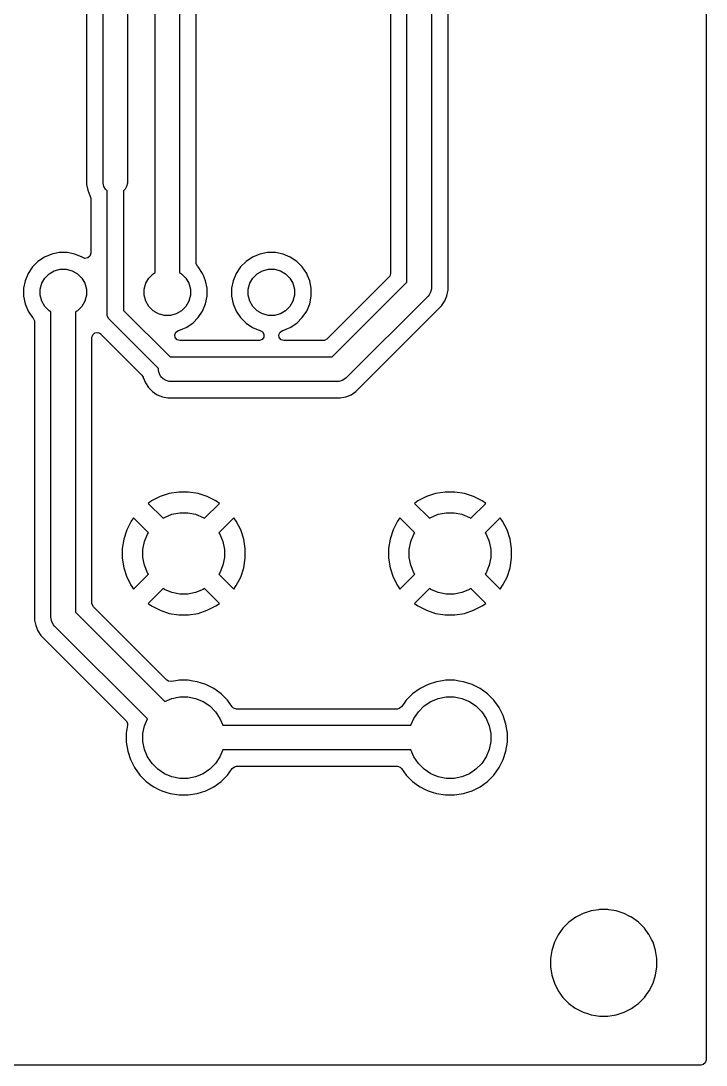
# Model space of a CAD drawing. Header units: inches. Extents: x 5.14 to 6.67, y -5.12 to -2.8.
# Drawn here: x 6.015 to 6.673, y -5.118 to -4.114 of the extents above; entities that cross this region are included whole.
import ezdxf

# ---------------------------------------------------------------- set-up
doc = ezdxf.new("R2010")
doc.units = ezdxf.units.IN
doc.header["$MEASUREMENT"] = 0
doc.layers.add('B.Cu', color=153, linetype='CONTINUOUS', true_color=0x4d7fc4)

msp = doc.modelspace()

# ---------------------------------------------------------------- linework, layer by layer
at = {"layer": 'B.Cu', "linetype": 'CONTINUOUS'}
for p, q in [((6.6732, -2.8002), (6.6732, -5.1132)), ((6.4094, -3.1299), (6.4094, -4.3701)), ((6.3858, -4.3652), (6.3858, -3.1348)), ((6.4252, -4.3728), (6.4252, -3.3812)), ((6.0937, -4.2685), (6.0937, -3.886)), ((6.1173, -3.8811), (6.1173, -4.2685)), ((6.3701, -3.8769), (6.3701, -4.3566)), ((6.0779, -3.8945), (6.0779, -4.2712)), ((6.1437, -4.3559), (6.1437, -4.0413)), ((6.1673, -4.0462), (6.1673, -4.3559)), ((6.1831, -4.3463), (6.1831, -4.0548)), ((6.0779, -4.2712), (6.0779, -4.2712)), ((6.0779, -4.2712), (6.0779, -4.2712)), ((6.0779, -4.2712), (6.079, -4.2765)), ((6.079, -4.2765), (6.079, -4.2765)), ((6.079, -4.2765), (6.0811, -4.2816)), ((6.0938, -4.27), (6.0937, -4.2685)), ((6.0946, -4.273), (6.0938, -4.27)), ((6.0961, -4.2757), (6.0946, -4.273)), ((6.0976, -4.2772), (6.0961, -4.2757)), ((6.0976, -4.3955), (6.0976, -4.2772)), ((6.1149, -4.2757), (6.1134, -4.2772)), ((6.1134, -4.2772), (6.1134, -4.3923)), ((6.1164, -4.273), (6.1149, -4.2757)), ((6.1172, -4.27), (6.1164, -4.273)), ((6.1173, -4.2685), (6.1172, -4.27)), ((6.0811, -4.2816), (6.0812, -4.2818)), ((6.0812, -4.2818), (6.0811, -4.2818)), ((6.0811, -4.2818), (6.0819, -4.2842)), ((6.0819, -4.2842), (6.0819, -4.2842)), ((6.0819, -4.2842), (6.0819, -4.3373)), ((6.0444, -4.3381), (6.0374, -4.3409)), ((6.0517, -4.3366), (6.0444, -4.3381)), ((6.0444, -4.3381), (6.0444, -4.3381)), ((6.0593, -4.3366), (6.0517, -4.3366)), ((6.0517, -4.3366), (6.0517, -4.3366)), ((6.0667, -4.3381), (6.0593, -4.3366)), ((6.0593, -4.3366), (6.0593, -4.3366)), ((6.0736, -4.3409), (6.0667, -4.3381)), ((6.0667, -4.3381), (6.0667, -4.3381)), ((6.0819, -4.3373), (6.0811, -4.34)), ((6.2444, -4.3381), (6.2374, -4.3409)), ((6.2517, -4.3366), (6.2444, -4.3381)), ((6.2444, -4.3381), (6.2444, -4.3381)), ((6.2593, -4.3366), (6.2517, -4.3366)), ((6.2517, -4.3366), (6.2517, -4.3366)), ((6.2667, -4.3381), (6.2593, -4.3366)), ((6.2593, -4.3366), (6.2593, -4.3366)), ((6.2736, -4.3409), (6.2667, -4.3381)), ((6.2667, -4.3381), (6.2667, -4.3381)), ((6.0312, -4.3451), (6.0258, -4.3504)), ((6.0374, -4.3409), (6.0312, -4.3451)), ((6.0743, -4.3414), (6.0736, -4.3409)), ((6.0736, -4.3409), (6.0736, -4.3409)), ((6.0763, -4.3422), (6.0743, -4.3414)), ((6.079, -4.3418), (6.0763, -4.3422)), ((6.0811, -4.34), (6.079, -4.3418)), ((6.1832, -4.3474), (6.1831, -4.3463)), ((6.1845, -4.3498), (6.1832, -4.3474)), ((6.2312, -4.3451), (6.2258, -4.3504)), ((6.2374, -4.3409), (6.2312, -4.3451)), ((6.2799, -4.3451), (6.2736, -4.3409)), ((6.2852, -4.3504), (6.2799, -4.3451)), ((6.0217, -4.3567), (6.0188, -4.3637)), ((6.0258, -4.3504), (6.0217, -4.3567)), ((6.0377, -4.3611), (6.0419, -4.357)), ((6.0419, -4.357), (6.0469, -4.3541)), ((6.0469, -4.3541), (6.0526, -4.3526)), ((6.0526, -4.3526), (6.0584, -4.3526)), ((6.0584, -4.3526), (6.0641, -4.3541)), ((6.0641, -4.3541), (6.0692, -4.357)), ((6.0692, -4.357), (6.0733, -4.3611)), ((6.1377, -4.3611), (6.1419, -4.357)), ((6.1419, -4.357), (6.1437, -4.3559)), ((6.1673, -4.3559), (6.1692, -4.357)), ((6.1692, -4.357), (6.1733, -4.3611)), ((6.1852, -4.3504), (6.1845, -4.3498)), ((6.1894, -4.3567), (6.1852, -4.3504)), ((6.1902, -4.3587), (6.1894, -4.3567)), ((6.2217, -4.3567), (6.2188, -4.3637)), ((6.2258, -4.3504), (6.2217, -4.3567)), ((6.2377, -4.3611), (6.2419, -4.357)), ((6.2419, -4.357), (6.2469, -4.3541)), ((6.2469, -4.3541), (6.2526, -4.3526)), ((6.2526, -4.3526), (6.2584, -4.3526)), ((6.2584, -4.3526), (6.2641, -4.3541)), ((6.2641, -4.3541), (6.2692, -4.357)), ((6.2692, -4.357), (6.2733, -4.3611)), ((6.2894, -4.3567), (6.2852, -4.3504)), ((6.2902, -4.3587), (6.2894, -4.3567)), ((6.3701, -4.3566), (6.3693, -4.3593)), ((6.0188, -4.3637), (6.0173, -4.371)), ((6.0188, -4.3637), (6.0188, -4.3637)), ((6.0333, -4.3719), (6.0348, -4.3662)), ((6.0348, -4.3662), (6.0377, -4.3611)), ((6.0733, -4.3611), (6.0762, -4.3662)), ((6.0762, -4.3662), (6.0778, -4.3719)), ((6.1333, -4.3719), (6.1348, -4.3662)), ((6.1348, -4.3662), (6.1377, -4.3611)), ((6.1733, -4.3611), (6.1762, -4.3662)), ((6.1762, -4.3662), (6.1778, -4.3719)), ((6.1923, -4.3637), (6.1902, -4.3587)), ((6.1937, -4.371), (6.1923, -4.3637)), ((6.1923, -4.3637), (6.1923, -4.3637)), ((6.1923, -4.3637), (6.1923, -4.3637)), ((6.2188, -4.3637), (6.2173, -4.371)), ((6.2188, -4.3637), (6.2188, -4.3637)), ((6.2333, -4.3719), (6.2348, -4.3662)), ((6.2348, -4.3662), (6.2377, -4.3611)), ((6.2733, -4.3611), (6.2762, -4.3662)), ((6.2762, -4.3662), (6.2778, -4.3719)), ((6.2923, -4.3637), (6.2902, -4.3587)), ((6.2937, -4.371), (6.2923, -4.3637)), ((6.2923, -4.3637), (6.2923, -4.3637)), ((6.2923, -4.3637), (6.2923, -4.3637)), ((6.3686, -4.3601), (6.3089, -4.4198)), ((6.314, -4.437), (6.3858, -4.3652)), ((6.3693, -4.3593), (6.3686, -4.3601)), ((6.0173, -4.371), (6.0173, -4.371)), ((6.0173, -4.371), (6.0173, -4.3786)), ((6.0173, -4.3786), (6.0173, -4.3786)), ((6.0173, -4.3786), (6.0173, -4.3786)), ((6.0173, -4.3786), (6.0188, -4.3859)), ((6.0333, -4.3777), (6.0333, -4.3719)), ((6.0348, -4.3834), (6.0333, -4.3777)), ((6.0778, -4.3777), (6.0762, -4.3834)), ((6.0778, -4.3719), (6.0778, -4.3777)), ((6.1333, -4.3777), (6.1333, -4.3719)), ((6.1348, -4.3834), (6.1333, -4.3777)), ((6.1778, -4.3777), (6.1762, -4.3834)), ((6.1778, -4.3719), (6.1778, -4.3777)), ((6.1923, -4.3859), (6.1937, -4.3786)), ((6.1937, -4.3786), (6.1937, -4.371)), ((6.1937, -4.371), (6.1937, -4.371)), ((6.2173, -4.371), (6.2173, -4.371)), ((6.2173, -4.371), (6.2173, -4.3786)), ((6.2173, -4.3786), (6.2173, -4.3786)), ((6.2173, -4.3786), (6.2173, -4.3786)), ((6.2173, -4.3786), (6.2188, -4.3859)), ((6.2333, -4.3777), (6.2333, -4.3719)), ((6.2348, -4.3834), (6.2333, -4.3777)), ((6.2778, -4.3777), (6.2762, -4.3834)), ((6.2778, -4.3719), (6.2778, -4.3777)), ((6.2923, -4.3859), (6.2937, -4.3786)), ((6.2937, -4.3786), (6.2937, -4.371)), ((6.2937, -4.371), (6.2937, -4.371)), ((6.406, -4.3784), (6.3272, -4.4572)), ((6.407, -4.3773), (6.406, -4.3784)), ((6.4085, -4.3746), (6.407, -4.3773)), ((6.4093, -4.3716), (6.4085, -4.3746)), ((6.4094, -4.3701), (6.4093, -4.3716)), ((6.4221, -4.3831), (6.4242, -4.3781)), ((6.4242, -4.3781), (6.4245, -4.3766)), ((6.4245, -4.3766), (6.4252, -4.3728)), ((6.0188, -4.3859), (6.0188, -4.3859)), ((6.0188, -4.3859), (6.0217, -4.3929)), ((6.0377, -4.3885), (6.0348, -4.3834)), ((6.0419, -4.3926), (6.0377, -4.3885)), ((6.0733, -4.3885), (6.0692, -4.3926)), ((6.0762, -4.3834), (6.0733, -4.3885)), ((6.1377, -4.3885), (6.1348, -4.3834)), ((6.1419, -4.3926), (6.1377, -4.3885)), ((6.1733, -4.3885), (6.1692, -4.3926)), ((6.1762, -4.3834), (6.1733, -4.3885)), ((6.1894, -4.3929), (6.1923, -4.3859)), ((6.2188, -4.3859), (6.2188, -4.3859)), ((6.2188, -4.3859), (6.2217, -4.3929)), ((6.2377, -4.3885), (6.2348, -4.3834)), ((6.2419, -4.3926), (6.2377, -4.3885)), ((6.2733, -4.3885), (6.2692, -4.3926)), ((6.2762, -4.3834), (6.2733, -4.3885)), ((6.2894, -4.3929), (6.2923, -4.3859)), ((6.3365, -4.4702), (6.4191, -4.3877)), ((6.4191, -4.3877), (6.4221, -4.3831)), ((6.0217, -4.3929), (6.0258, -4.3992)), ((6.0437, -4.3937), (6.0419, -4.3926)), ((6.0437, -4.6874), (6.0437, -4.3937)), ((6.0692, -4.3926), (6.0673, -4.3937)), ((6.0673, -4.3937), (6.0673, -4.6825)), ((6.0978, -4.3971), (6.0976, -4.3955)), ((6.099, -4.3999), (6.0978, -4.3971)), ((6.1134, -4.3923), (6.1582, -4.437)), ((6.1469, -4.3955), (6.1419, -4.3926)), ((6.1526, -4.3971), (6.1469, -4.3955)), ((6.1584, -4.3971), (6.1526, -4.3971)), ((6.1641, -4.3955), (6.1584, -4.3971)), ((6.1692, -4.3926), (6.1641, -4.3955)), ((6.1852, -4.3992), (6.1894, -4.3929)), ((6.2217, -4.3929), (6.2258, -4.3992)), ((6.2469, -4.3955), (6.2419, -4.3926)), ((6.2526, -4.3971), (6.2469, -4.3955)), ((6.2584, -4.3971), (6.2526, -4.3971)), ((6.2641, -4.3955), (6.2584, -4.3971)), ((6.2692, -4.3926), (6.2641, -4.3955)), ((6.2852, -4.3992), (6.2894, -4.3929)), ((6.0258, -4.3992), (6.0265, -4.3998)), ((6.0265, -4.3998), (6.0278, -4.4022)), ((6.0278, -4.4022), (6.0279, -4.4033)), ((6.0279, -4.4033), (6.0279, -4.6847)), ((6.0999, -4.4011), (6.099, -4.3999)), ((6.1471, -4.4482), (6.0999, -4.4011)), ((6.1703, -4.41), (6.1736, -4.4087)), ((6.1736, -4.4087), (6.1799, -4.4045)), ((6.1736, -4.4087), (6.1736, -4.4087)), ((6.1736, -4.4087), (6.1736, -4.4087)), ((6.1799, -4.4045), (6.1852, -4.3992)), ((6.2258, -4.3992), (6.2312, -4.4045)), ((6.2312, -4.4045), (6.2374, -4.4087)), ((6.2374, -4.4087), (6.2444, -4.4115)), ((6.2703, -4.41), (6.2736, -4.4087)), ((6.2736, -4.4087), (6.2799, -4.4045)), ((6.2736, -4.4087), (6.2736, -4.4087)), ((6.2736, -4.4087), (6.2736, -4.4087)), ((6.2799, -4.4045), (6.2852, -4.3992)), ((6.0831, -4.4183), (6.0839, -4.4157)), ((6.0831, -4.6213), (6.0831, -4.4183)), ((6.0839, -4.4157), (6.0859, -4.4139)), ((6.0859, -4.4139), (6.0887, -4.4135)), ((6.0887, -4.4135), (6.0912, -4.4146)), ((6.0912, -4.4146), (6.0914, -4.4149)), ((6.0914, -4.4149), (6.131, -4.4544)), ((6.1626, -4.4157), (6.1638, -4.4132)), ((6.163, -4.4184), (6.1626, -4.4157)), ((6.1648, -4.4205), (6.163, -4.4184)), ((6.1638, -4.4132), (6.1661, -4.4117)), ((6.1661, -4.4117), (6.1665, -4.4116)), ((6.1665, -4.4116), (6.1666, -4.4116)), ((6.1666, -4.4116), (6.1667, -4.4115)), ((6.1667, -4.4115), (6.1703, -4.41)), ((6.2444, -4.4115), (6.2444, -4.4115)), ((6.2444, -4.4115), (6.2444, -4.4116)), ((6.2444, -4.4116), (6.2445, -4.4116)), ((6.2445, -4.4116), (6.2446, -4.4116)), ((6.2446, -4.4116), (6.2446, -4.4116)), ((6.2446, -4.4116), (6.2446, -4.4116)), ((6.2446, -4.4116), (6.2469, -4.4128)), ((6.2482, -4.418), (6.2465, -4.4202)), ((6.2469, -4.4128), (6.2483, -4.4152)), ((6.2483, -4.4152), (6.2482, -4.418)), ((6.2626, -4.4157), (6.2638, -4.4132)), ((6.263, -4.4184), (6.2626, -4.4157)), ((6.2648, -4.4205), (6.263, -4.4184)), ((6.2638, -4.4132), (6.2661, -4.4117)), ((6.2661, -4.4117), (6.2665, -4.4116)), ((6.2665, -4.4116), (6.2666, -4.4116)), ((6.2666, -4.4116), (6.2667, -4.4115)), ((6.2667, -4.4115), (6.2703, -4.41)), ((6.1675, -4.4212), (6.1648, -4.4205)), ((6.2435, -4.4212), (6.1675, -4.4212)), ((6.244, -4.4212), (6.2435, -4.4212)), ((6.2465, -4.4202), (6.244, -4.4212)), ((6.2675, -4.4212), (6.2648, -4.4205)), ((6.3055, -4.4212), (6.2675, -4.4212)), ((6.3065, -4.4211), (6.3055, -4.4212)), ((6.3089, -4.4198), (6.3065, -4.4211)), ((6.1582, -4.437), (6.1588, -4.437)), ((6.1588, -4.437), (6.314, -4.437)), ((6.1471, -4.4504), (6.1471, -4.4482)), ((6.131, -4.4544), (6.1322, -4.4566)), ((6.1322, -4.4566), (6.1322, -4.4566)), ((6.1322, -4.4566), (6.1323, -4.4568)), ((6.1323, -4.4568), (6.1323, -4.4568)), ((6.1323, -4.4568), (6.1323, -4.4569)), ((6.1323, -4.4569), (6.1323, -4.4569)), ((6.1323, -4.4569), (6.1344, -4.4619)), ((6.1479, -4.4533), (6.1471, -4.4504)), ((6.1494, -4.456), (6.1479, -4.4533)), ((6.1516, -4.4582), (6.1494, -4.456)), ((6.1543, -4.4597), (6.1516, -4.4582)), ((6.3261, -4.4582), (6.3234, -4.4597)), ((6.3272, -4.4572), (6.3261, -4.4582)), ((6.1344, -4.4619), (6.1344, -4.4619)), ((6.1344, -4.4619), (6.1374, -4.4664)), ((6.1374, -4.4664), (6.1374, -4.4664)), ((6.1374, -4.4664), (6.1412, -4.4702)), ((6.1573, -4.4605), (6.1543, -4.4597)), ((6.1588, -4.4606), (6.1573, -4.4605)), ((6.3189, -4.4606), (6.1588, -4.4606)), ((6.3204, -4.4605), (6.3189, -4.4606)), ((6.3234, -4.4597), (6.3204, -4.4605)), ((6.1412, -4.4702), (6.1412, -4.4702)), ((6.1412, -4.4702), (6.1458, -4.4733)), ((6.1458, -4.4733), (6.1458, -4.4733)), ((6.1458, -4.4733), (6.1508, -4.4753)), ((6.1508, -4.4753), (6.1508, -4.4753)), ((6.1508, -4.4753), (6.1508, -4.4753)), ((6.1508, -4.4753), (6.1508, -4.4753)), ((6.1508, -4.4753), (6.1561, -4.4764)), ((6.1561, -4.4764), (6.1561, -4.4764)), ((6.1561, -4.4764), (6.3216, -4.4764)), ((6.3216, -4.4764), (6.3252, -4.4757)), ((6.3252, -4.4757), (6.3269, -4.4753)), ((6.3269, -4.4753), (6.3295, -4.4743)), ((6.3295, -4.4743), (6.332, -4.4733)), ((6.332, -4.4733), (6.3365, -4.4702)), ((6.332, -4.4733), (6.332, -4.4733)), ((6.332, -4.4733), (6.332, -4.4733)), ((6.1574, -4.5684), (6.1486, -4.5713)), ((6.1666, -4.5669), (6.1574, -4.5684)), ((6.1759, -4.5669), (6.1666, -4.5669)), ((6.1851, -4.5684), (6.1759, -4.5669)), ((6.1939, -4.5713), (6.1851, -4.5684)), ((6.1851, -4.5684), (6.1851, -4.5684)), ((6.4133, -4.5684), (6.4045, -4.5713)), ((6.4225, -4.5669), (6.4133, -4.5684)), ((6.4318, -4.5669), (6.4225, -4.5669)), ((6.441, -4.5684), (6.4318, -4.5669)), ((6.4498, -4.5713), (6.441, -4.5684)), ((6.441, -4.5684), (6.441, -4.5684)), ((6.1403, -4.5755), (6.137, -4.5778)), ((6.137, -4.5778), (6.1514, -4.5922)), ((6.1486, -4.5713), (6.1403, -4.5755)), ((6.1912, -4.5922), (6.2055, -4.5778)), ((6.2022, -4.5755), (6.1939, -4.5713)), ((6.2055, -4.5778), (6.2022, -4.5755)), ((6.2055, -4.5778), (6.2055, -4.5778)), ((6.3962, -4.5755), (6.3929, -4.5778)), ((6.3929, -4.5778), (6.4073, -4.5922)), ((6.4045, -4.5713), (6.3962, -4.5755)), ((6.4471, -4.5922), (6.4614, -4.5778)), ((6.4581, -4.5755), (6.4498, -4.5713)), ((6.4614, -4.5778), (6.4581, -4.5755)), ((6.4614, -4.5778), (6.4614, -4.5778)), ((6.1527, -4.5913), (6.1598, -4.5883)), ((6.1598, -4.5883), (6.1674, -4.5868)), ((6.1674, -4.5868), (6.1751, -4.5868)), ((6.1751, -4.5868), (6.1827, -4.5883)), ((6.1827, -4.5883), (6.1898, -4.5913)), ((6.4086, -4.5913), (6.4157, -4.5883)), ((6.4157, -4.5883), (6.4233, -4.5868)), ((6.4233, -4.5868), (6.431, -4.5868)), ((6.431, -4.5868), (6.4386, -4.5883)), ((6.4386, -4.5883), (6.4457, -4.5913)), ((6.1208, -4.595), (6.1165, -4.6033)), ((6.1231, -4.5918), (6.1208, -4.595)), ((6.1374, -4.6061), (6.1231, -4.5918)), ((6.1514, -4.5922), (6.1527, -4.5913)), ((6.1898, -4.5913), (6.1912, -4.5922)), ((6.2194, -4.5918), (6.2051, -4.6061)), ((6.2218, -4.595), (6.2194, -4.5918)), ((6.2194, -4.5918), (6.2194, -4.5918)), ((6.226, -4.6033), (6.2218, -4.595)), ((6.3767, -4.595), (6.3724, -4.6033)), ((6.379, -4.5918), (6.3767, -4.595)), ((6.3933, -4.6061), (6.379, -4.5918)), ((6.4073, -4.5922), (6.4086, -4.5913)), ((6.4457, -4.5913), (6.4471, -4.5922)), ((6.4753, -4.5918), (6.461, -4.6061)), ((6.4777, -4.595), (6.4753, -4.5918)), ((6.4753, -4.5918), (6.4753, -4.5918)), ((6.4819, -4.6033), (6.4777, -4.595)), ((6.1165, -4.6033), (6.1137, -4.6122)), ((6.1336, -4.6146), (6.1365, -4.6074)), ((6.1365, -4.6074), (6.1374, -4.6061)), ((6.2051, -4.6061), (6.206, -4.6074)), ((6.206, -4.6074), (6.2089, -4.6146)), ((6.2289, -4.6122), (6.226, -4.6033)), ((6.3724, -4.6033), (6.3696, -4.6122)), ((6.3895, -4.6146), (6.3924, -4.6074)), ((6.3924, -4.6074), (6.3933, -4.6061)), ((6.461, -4.6061), (6.4619, -4.6074)), ((6.4619, -4.6074), (6.4648, -4.6146)), ((6.4848, -4.6122), (6.4819, -4.6033)), ((6.1137, -4.6122), (6.1122, -4.6213)), ((6.1321, -4.6221), (6.1336, -4.6146)), ((6.2089, -4.6146), (6.2104, -4.6221)), ((6.2303, -4.6213), (6.2289, -4.6122)), ((6.3696, -4.6122), (6.3681, -4.6213)), ((6.388, -4.6221), (6.3895, -4.6146)), ((6.4648, -4.6146), (6.4663, -4.6221)), ((6.4862, -4.6213), (6.4848, -4.6122)), ((6.0831, -4.674), (6.0831, -4.6213)), ((6.1122, -4.6213), (6.1122, -4.6306)), ((6.1321, -4.6298), (6.1321, -4.6221)), ((6.2104, -4.6221), (6.2104, -4.6298)), ((6.2303, -4.6306), (6.2303, -4.6213)), ((6.3681, -4.6213), (6.3681, -4.6306)), ((6.388, -4.6298), (6.388, -4.6221)), ((6.4663, -4.6221), (6.4663, -4.6298)), ((6.4862, -4.6306), (6.4862, -4.6213)), ((6.1122, -4.6306), (6.1137, -4.6398)), ((6.1137, -4.6398), (6.1165, -4.6487)), ((6.1336, -4.6374), (6.1321, -4.6298)), ((6.1365, -4.6445), (6.1336, -4.6374)), ((6.2089, -4.6374), (6.206, -4.6445)), ((6.2104, -4.6298), (6.2089, -4.6374)), ((6.226, -4.6487), (6.2289, -4.6398)), ((6.2289, -4.6398), (6.2303, -4.6306)), ((6.3681, -4.6306), (6.3696, -4.6398)), ((6.3696, -4.6398), (6.3724, -4.6487)), ((6.3895, -4.6374), (6.388, -4.6298)), ((6.3924, -4.6445), (6.3895, -4.6374)), ((6.4648, -4.6374), (6.4619, -4.6445)), ((6.4663, -4.6298), (6.4648, -4.6374)), ((6.4819, -4.6487), (6.4848, -4.6398)), ((6.4848, -4.6398), (6.4862, -4.6306)), ((6.1165, -4.6487), (6.1208, -4.6569)), ((6.1231, -4.6602), (6.1374, -4.6459)), ((6.1374, -4.6459), (6.1365, -4.6445)), ((6.206, -4.6445), (6.2051, -4.6459)), ((6.2051, -4.6459), (6.2194, -4.6602)), ((6.2218, -4.6569), (6.226, -4.6487)), ((6.3724, -4.6487), (6.3767, -4.6569)), ((6.379, -4.6602), (6.3933, -4.6459)), ((6.3933, -4.6459), (6.3924, -4.6445)), ((6.4619, -4.6445), (6.461, -4.6459)), ((6.461, -4.6459), (6.4753, -4.6602)), ((6.4777, -4.6569), (6.4819, -4.6487)), ((6.1208, -4.6569), (6.1231, -4.6602)), ((6.1514, -4.6598), (6.137, -4.6741)), ((6.1527, -4.6607), (6.1514, -4.6598)), ((6.1912, -4.6598), (6.1898, -4.6607)), ((6.2055, -4.6741), (6.1912, -4.6598)), ((6.2194, -4.6602), (6.2218, -4.6569)), ((6.2218, -4.6569), (6.2218, -4.6569)), ((6.3767, -4.6569), (6.379, -4.6602)), ((6.4073, -4.6598), (6.3929, -4.6741)), ((6.4086, -4.6607), (6.4073, -4.6598)), ((6.4471, -4.6598), (6.4457, -4.6607)), ((6.4614, -4.6741), (6.4471, -4.6598)), ((6.4753, -4.6602), (6.4777, -4.6569)), ((6.4777, -4.6569), (6.4777, -4.6569)), ((6.1231, -4.6602), (6.1231, -4.6602)), ((6.1598, -4.6637), (6.1527, -4.6607)), ((6.1674, -4.6652), (6.1598, -4.6637)), ((6.1751, -4.6652), (6.1674, -4.6652)), ((6.1827, -4.6637), (6.1751, -4.6652)), ((6.1898, -4.6607), (6.1827, -4.6637)), ((6.2194, -4.6602), (6.2194, -4.6602)), ((6.379, -4.6602), (6.379, -4.6602)), ((6.4157, -4.6637), (6.4086, -4.6607)), ((6.4233, -4.6652), (6.4157, -4.6637)), ((6.431, -4.6652), (6.4233, -4.6652)), ((6.4386, -4.6637), (6.431, -4.6652)), ((6.4457, -4.6607), (6.4386, -4.6637)), ((6.4753, -4.6602), (6.4753, -4.6602)), ((6.0832, -4.675), (6.0831, -4.674)), ((6.0845, -4.6774), (6.0832, -4.675)), ((6.155, -4.7479), (6.0845, -4.6774)), ((6.137, -4.6741), (6.1403, -4.6765)), ((6.1403, -4.6765), (6.1486, -4.6807)), ((6.1939, -4.6807), (6.2022, -4.6765)), ((6.2022, -4.6765), (6.2055, -4.6741)), ((6.2022, -4.6765), (6.2022, -4.6765)), ((6.2055, -4.6741), (6.2055, -4.6741)), ((6.3929, -4.6741), (6.3962, -4.6765)), ((6.3962, -4.6765), (6.4045, -4.6807)), ((6.4498, -4.6807), (6.4581, -4.6765)), ((6.4581, -4.6765), (6.4614, -4.6741)), ((6.4581, -4.6765), (6.4581, -4.6765)), ((6.4614, -4.6741), (6.4614, -4.6741)), ((6.0279, -4.6847), (6.0279, -4.6901)), ((6.0438, -4.6889), (6.0437, -4.6874)), ((6.0446, -4.6919), (6.0438, -4.6889)), ((6.0673, -4.6825), (6.1531, -4.7683)), ((6.1486, -4.6807), (6.1574, -4.6836)), ((6.1574, -4.6836), (6.1574, -4.6836)), ((6.1574, -4.6836), (6.1666, -4.685)), ((6.1666, -4.685), (6.1759, -4.685)), ((6.1759, -4.685), (6.1851, -4.6836)), ((6.1851, -4.6836), (6.1939, -4.6807)), ((6.4045, -4.6807), (6.4133, -4.6836)), ((6.4133, -4.6836), (6.4133, -4.6836)), ((6.4133, -4.6836), (6.4225, -4.685)), ((6.4225, -4.685), (6.4318, -4.685)), ((6.4318, -4.685), (6.441, -4.6836)), ((6.441, -4.6836), (6.4498, -4.6807)), ((6.0279, -4.6901), (6.0279, -4.6901)), ((6.0279, -4.6901), (6.0279, -4.6901)), ((6.0279, -4.6901), (6.029, -4.6954)), ((6.029, -4.6954), (6.029, -4.6954)), ((6.029, -4.6954), (6.0311, -4.7005)), ((6.0461, -4.6946), (6.0446, -4.6919)), ((6.0472, -4.6958), (6.0461, -4.6946)), ((6.1364, -4.785), (6.0472, -4.6958)), ((6.0311, -4.7005), (6.0341, -4.705)), ((6.0341, -4.705), (6.0341, -4.705)), ((6.0341, -4.705), (6.116, -4.7869)), ((6.1565, -4.7489), (6.155, -4.7479)), ((6.1592, -4.7492), (6.1565, -4.7489)), ((6.1636, -4.7485), (6.1592, -4.7492)), ((6.1669, -4.748), (6.1636, -4.7485)), ((6.1756, -4.748), (6.1669, -4.748)), ((6.1799, -4.7487), (6.1756, -4.748)), ((6.1842, -4.7494), (6.1799, -4.7487)), ((6.1924, -4.7521), (6.1842, -4.7494)), ((6.4143, -4.7494), (6.406, -4.7521)), ((6.42, -4.7485), (6.4143, -4.7494)), ((6.4228, -4.748), (6.42, -4.7485)), ((6.4315, -4.748), (6.4228, -4.748)), ((6.4358, -4.7487), (6.4315, -4.748)), ((6.4401, -4.7494), (6.4358, -4.7487)), ((6.4483, -4.7521), (6.4401, -4.7494)), ((6.1977, -4.7547), (6.1924, -4.7521)), ((6.1924, -4.7521), (6.1924, -4.7521)), ((6.2002, -4.756), (6.1977, -4.7547)), ((6.2072, -4.7611), (6.2002, -4.756)), ((6.2002, -4.756), (6.2002, -4.756)), ((6.2002, -4.756), (6.2002, -4.756)), ((6.3983, -4.756), (6.3912, -4.7611)), ((6.406, -4.7521), (6.3983, -4.756)), ((6.406, -4.7521), (6.406, -4.7521)), ((6.4536, -4.7547), (6.4483, -4.7521)), ((6.4483, -4.7521), (6.4483, -4.7521)), ((6.4561, -4.756), (6.4536, -4.7547)), ((6.4631, -4.7611), (6.4561, -4.756)), ((6.4561, -4.756), (6.4561, -4.756)), ((6.4561, -4.756), (6.4561, -4.756)), ((6.1531, -4.7683), (6.1598, -4.7655)), ((6.1598, -4.7655), (6.1674, -4.764)), ((6.1674, -4.764), (6.1751, -4.764)), ((6.1751, -4.764), (6.1827, -4.7655)), ((6.1827, -4.7655), (6.1898, -4.7684)), ((6.1898, -4.7684), (6.1962, -4.7727)), ((6.2133, -4.7672), (6.2072, -4.7611)), ((6.2072, -4.7611), (6.2072, -4.7611)), ((6.2072, -4.7611), (6.2072, -4.7611)), ((6.2179, -4.7736), (6.2133, -4.7672)), ((6.3832, -4.7699), (6.3805, -4.7736)), ((6.3851, -4.7672), (6.3832, -4.7699)), ((6.3912, -4.7611), (6.3851, -4.7672)), ((6.3912, -4.7611), (6.3912, -4.7611)), ((6.4022, -4.7727), (6.4086, -4.7684)), ((6.4086, -4.7684), (6.4157, -4.7655)), ((6.4157, -4.7655), (6.4233, -4.764)), ((6.4233, -4.764), (6.431, -4.764)), ((6.431, -4.764), (6.4386, -4.7655)), ((6.4386, -4.7655), (6.4457, -4.7684)), ((6.4457, -4.7684), (6.4521, -4.7727)), ((6.4692, -4.7672), (6.4631, -4.7611)), ((6.4631, -4.7611), (6.4631, -4.7611)), ((6.4727, -4.772), (6.4692, -4.7672)), ((6.4692, -4.7672), (6.4692, -4.7672)), ((6.1962, -4.7727), (6.2017, -4.7782)), ((6.2017, -4.7782), (6.206, -4.7846)), ((6.2192, -4.7748), (6.2179, -4.7736)), ((6.2219, -4.7756), (6.2192, -4.7748)), ((6.3766, -4.7756), (6.2219, -4.7756)), ((6.3783, -4.7752), (6.3766, -4.7756)), ((6.3805, -4.7736), (6.3783, -4.7752)), ((6.3924, -4.7846), (6.3967, -4.7782)), ((6.3967, -4.7782), (6.4022, -4.7727)), ((6.4521, -4.7727), (6.4576, -4.7782)), ((6.4576, -4.7782), (6.4619, -4.7846)), ((6.4743, -4.7743), (6.4727, -4.772)), ((6.4746, -4.7748), (6.4743, -4.7743)), ((6.4783, -4.782), (6.4746, -4.7748)), ((6.116, -4.7869), (6.1173, -4.7893)), ((6.1173, -4.7893), (6.1173, -4.7911)), ((6.1336, -4.7917), (6.1364, -4.785)), ((6.206, -4.7846), (6.2088, -4.7913)), ((6.3896, -4.7913), (6.3924, -4.7846)), ((6.4619, -4.7846), (6.4648, -4.7917)), ((6.4809, -4.7902), (6.4783, -4.782)), ((6.4783, -4.782), (6.4783, -4.782)), ((6.4823, -4.7988), (6.4809, -4.7902)), ((6.1173, -4.7911), (6.1161, -4.7988)), ((6.1161, -4.7988), (6.1161, -4.8075)), ((6.1321, -4.7993), (6.1336, -4.7917)), ((6.1321, -4.807), (6.1321, -4.7993)), ((6.2088, -4.7913), (6.3896, -4.7913)), ((6.4648, -4.7917), (6.4663, -4.7993)), ((6.4663, -4.7993), (6.4663, -4.807)), ((6.4823, -4.8075), (6.4823, -4.7988)), ((6.1161, -4.8075), (6.1175, -4.8161)), ((6.1336, -4.8146), (6.1321, -4.807)), ((6.4663, -4.807), (6.4648, -4.8146)), ((6.4809, -4.8161), (6.4823, -4.8075)), ((6.1175, -4.8161), (6.1202, -4.8243)), ((6.1365, -4.8217), (6.1336, -4.8146)), ((6.2088, -4.815), (6.206, -4.8217)), ((6.3896, -4.815), (6.2088, -4.815)), ((6.3924, -4.8217), (6.3896, -4.815)), ((6.4648, -4.8146), (6.4619, -4.8217)), ((6.4783, -4.8243), (6.4809, -4.8161)), ((6.1202, -4.8243), (6.1202, -4.8243)), ((6.1202, -4.8243), (6.1241, -4.832)), ((6.1408, -4.8281), (6.1365, -4.8217)), ((6.1463, -4.8336), (6.1408, -4.8281)), ((6.2017, -4.8281), (6.1962, -4.8336)), ((6.206, -4.8217), (6.2017, -4.8281)), ((6.3967, -4.8281), (6.3924, -4.8217)), ((6.4022, -4.8336), (6.3967, -4.8281)), ((6.4576, -4.8281), (6.4521, -4.8336)), ((6.4619, -4.8217), (6.4576, -4.8281)), ((6.4743, -4.832), (6.4783, -4.8243)), ((6.1241, -4.832), (6.1292, -4.8391)), ((6.1292, -4.8391), (6.1292, -4.8391)), ((6.1292, -4.8391), (6.1353, -4.8452)), ((6.1527, -4.8379), (6.1463, -4.8336)), ((6.1598, -4.8408), (6.1527, -4.8379)), ((6.1898, -4.8379), (6.1827, -4.8408)), ((6.1962, -4.8336), (6.1898, -4.8379)), ((6.2072, -4.8452), (6.2133, -4.8391)), ((6.2133, -4.8391), (6.2179, -4.8327)), ((6.2179, -4.8327), (6.2201, -4.8311)), ((6.2201, -4.8311), (6.2219, -4.8307)), ((6.2219, -4.8307), (6.3766, -4.8307)), ((6.3766, -4.8307), (6.3792, -4.8315)), ((6.3792, -4.8315), (6.3805, -4.8327)), ((6.3805, -4.8327), (6.3851, -4.8391)), ((6.3851, -4.8391), (6.3851, -4.8391)), ((6.3851, -4.8391), (6.3912, -4.8452)), ((6.4086, -4.8379), (6.4022, -4.8336)), ((6.4157, -4.8408), (6.4086, -4.8379)), ((6.4457, -4.8379), (6.4386, -4.8408)), ((6.4521, -4.8336), (6.4457, -4.8379)), ((6.4631, -4.8452), (6.4692, -4.8391)), ((6.4692, -4.8391), (6.4743, -4.832)), ((6.1353, -4.8452), (6.1353, -4.8452)), ((6.1353, -4.8452), (6.141, -4.8494)), ((6.141, -4.8494), (6.1424, -4.8503)), ((6.1424, -4.8503), (6.1474, -4.8529)), ((6.1674, -4.8423), (6.1598, -4.8408)), ((6.1751, -4.8423), (6.1674, -4.8423)), ((6.1827, -4.8408), (6.1751, -4.8423)), ((6.1924, -4.8542), (6.2002, -4.8503)), ((6.2002, -4.8503), (6.2072, -4.8452)), ((6.3912, -4.8452), (6.3912, -4.8452)), ((6.3912, -4.8452), (6.397, -4.8494)), ((6.397, -4.8494), (6.3983, -4.8503)), ((6.3983, -4.8503), (6.4033, -4.8529)), ((6.4233, -4.8423), (6.4157, -4.8408)), ((6.431, -4.8423), (6.4233, -4.8423)), ((6.4386, -4.8408), (6.431, -4.8423)), ((6.4483, -4.8542), (6.4561, -4.8503)), ((6.4561, -4.8503), (6.4631, -4.8452)), ((6.1474, -4.8529), (6.1501, -4.8542)), ((6.1501, -4.8542), (6.1501, -4.8542)), ((6.1501, -4.8542), (6.1542, -4.8556)), ((6.1542, -4.8556), (6.1583, -4.8569)), ((6.1583, -4.8569), (6.1669, -4.8583)), ((6.1669, -4.8583), (6.1669, -4.8583)), ((6.1669, -4.8583), (6.1756, -4.8583)), ((6.1756, -4.8583), (6.1842, -4.8569)), ((6.1756, -4.8583), (6.1756, -4.8583)), ((6.1842, -4.8569), (6.1924, -4.8542)), ((6.4033, -4.8529), (6.406, -4.8542)), ((6.406, -4.8542), (6.406, -4.8542)), ((6.406, -4.8542), (6.4101, -4.8556)), ((6.4101, -4.8556), (6.4143, -4.8569)), ((6.4143, -4.8569), (6.4228, -4.8583)), ((6.4228, -4.8583), (6.4228, -4.8583)), ((6.4228, -4.8583), (6.4315, -4.8583)), ((6.4315, -4.8583), (6.4401, -4.8569)), ((6.4315, -4.8583), (6.4315, -4.8583)), ((6.4401, -4.8569), (6.4483, -4.8542)), ((6.5628, -4.9697), (6.5551, -4.9722)), ((6.5698, -4.9686), (6.5628, -4.9697)), ((6.5708, -4.9685), (6.5698, -4.9686)), ((6.5788, -4.9685), (6.5708, -4.9685)), ((6.5799, -4.9687), (6.5788, -4.9685)), ((6.5868, -4.9697), (6.5799, -4.9687)), ((6.5945, -4.9722), (6.5868, -4.9697)), ((6.5414, -4.9806), (6.5357, -4.9863)), ((6.548, -4.9759), (6.5414, -4.9806)), ((6.5551, -4.9722), (6.548, -4.9759)), ((6.5994, -4.9748), (6.5945, -4.9722)), ((6.6016, -4.9759), (6.5994, -4.9748)), ((6.6082, -4.9806), (6.6016, -4.9759)), ((6.6016, -4.9759), (6.6016, -4.9759)), ((6.6016, -4.9759), (6.6016, -4.9759)), ((6.6139, -4.9863), (6.6082, -4.9806)), ((6.5357, -4.9863), (6.531, -4.9928)), ((6.6183, -4.9924), (6.6139, -4.9863)), ((6.5274, -5), (6.5249, -5.0077)), ((6.531, -4.9928), (6.5274, -5)), ((6.6186, -4.9928), (6.6183, -4.9924)), ((6.6209, -4.9974), (6.6186, -4.9928)), ((6.6223, -5), (6.6209, -4.9974)), ((6.6247, -5.0077), (6.6223, -5)), ((6.6223, -5), (6.6223, -5)), ((6.6223, -5), (6.6223, -5)), ((6.5249, -5.0077), (6.5236, -5.0157)), ((6.626, -5.0157), (6.6247, -5.0077)), ((6.5236, -5.0157), (6.5236, -5.0237)), ((6.626, -5.0237), (6.626, -5.0157)), ((6.5236, -5.0237), (6.5249, -5.0317)), ((6.6247, -5.0317), (6.626, -5.0237)), ((6.5249, -5.0317), (6.5274, -5.0393)), ((6.5274, -5.0393), (6.531, -5.0465)), ((6.6186, -5.0465), (6.6223, -5.0393)), ((6.6223, -5.0393), (6.6247, -5.0317)), ((6.531, -5.0465), (6.5357, -5.053)), ((6.6139, -5.053), (6.6159, -5.0502)), ((6.6159, -5.0502), (6.6186, -5.0465)), ((6.5357, -5.053), (6.5414, -5.0587)), ((6.5414, -5.0587), (6.5475, -5.0632)), ((6.6016, -5.0635), (6.6053, -5.0608)), ((6.6053, -5.0608), (6.6082, -5.0587)), ((6.6082, -5.0587), (6.6139, -5.053)), ((6.6082, -5.0587), (6.6082, -5.0587)), ((6.6082, -5.0587), (6.6082, -5.0587)), ((6.6139, -5.053), (6.6139, -5.053)), ((6.6139, -5.053), (6.6139, -5.053)), ((6.5475, -5.0632), (6.548, -5.0635)), ((6.548, -5.0635), (6.5525, -5.0658)), ((6.5525, -5.0658), (6.5551, -5.0671)), ((6.5551, -5.0671), (6.5551, -5.0671)), ((6.5551, -5.0671), (6.5551, -5.0671)), ((6.5551, -5.0671), (6.5593, -5.0685)), ((6.5593, -5.0685), (6.5628, -5.0696)), ((6.5628, -5.0696), (6.5668, -5.0703)), ((6.5668, -5.0703), (6.5708, -5.0709)), ((6.5708, -5.0709), (6.5708, -5.0709)), ((6.5708, -5.0709), (6.5788, -5.0709)), ((6.5788, -5.0709), (6.5868, -5.0696)), ((6.5788, -5.0709), (6.5788, -5.0709)), ((6.5868, -5.0696), (6.5945, -5.0671)), ((6.5945, -5.0671), (6.6016, -5.0635)), ((6.6683, -5.1181), (5.1427, -5.1181)), ((6.6704, -5.1176), (6.6683, -5.1181)), ((6.6724, -5.1158), (6.6704, -5.1176)), ((6.6732, -5.1132), (6.6724, -5.1158))]:
    msp.add_line(p, q, dxfattribs=at)

doc.saveas('drawing.dxf')
